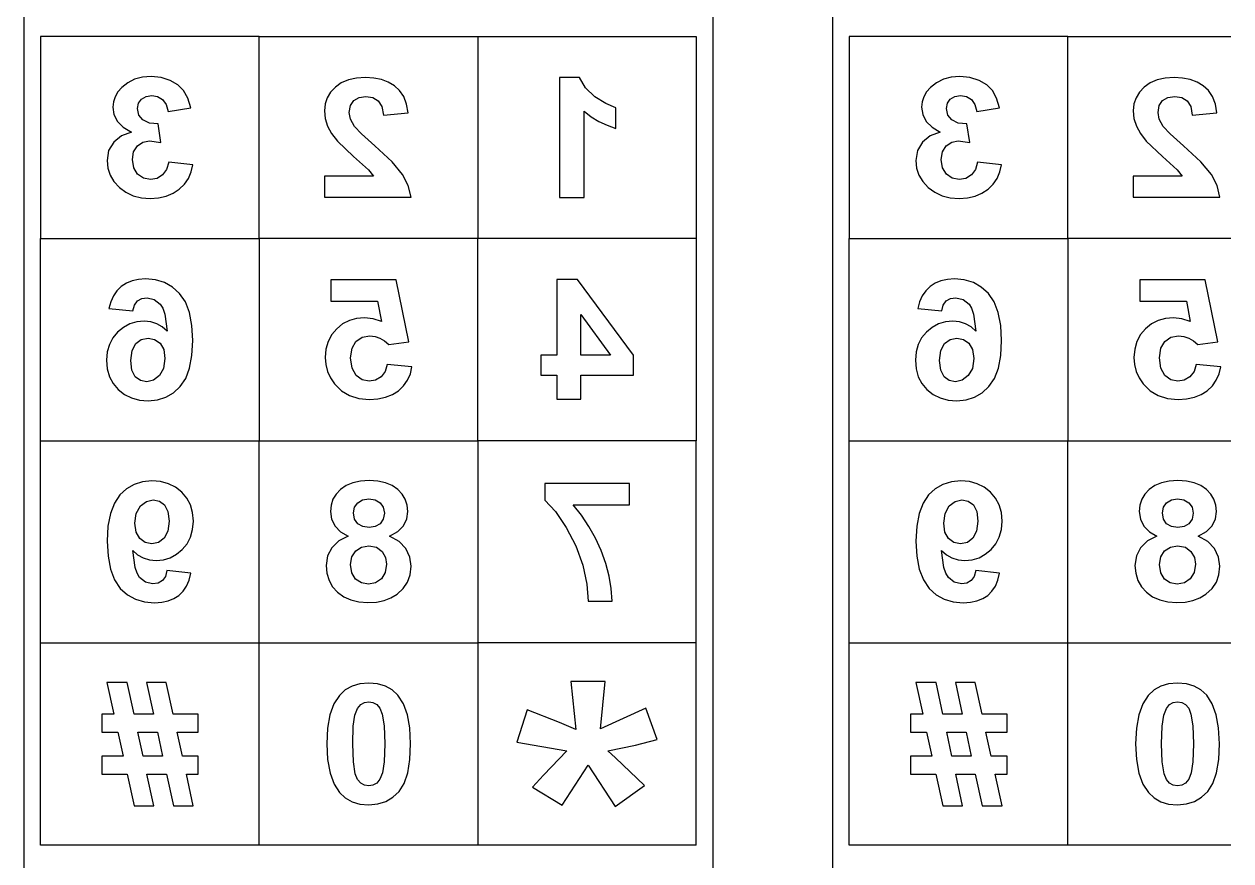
# Model space of a CAD drawing. Extents: x -193 to 229, y -92 to 157.
# Drawn here: x 103.1 to 228.5, y -14.3 to 72.6 of the extents above; entities that cross this region are included whole.
import ezdxf

# ---------------------------------------------------------------- set-up
doc = ezdxf.new("R2010")
doc.units = 0
doc.layers.get('0').update_dxf_attribs({"linetype": 'CONTINUOUS'})

msp = doc.modelspace()

# ---------------------------------------------------------------- linework, layer by layer
for p, q in [((103.15, -66.59), (103.15, 81.02)), ((174.68, 81.02), (174.68, -66.59)), ((187.17, -66.59), (187.17, 81.02)), ((104.85, 71.37), (104.85, 50.36)), ((127.56, 71.37), (104.85, 71.37)), ((127.56, 71.37), (150.27, 71.37)), ((127.56, 50.36), (127.56, 71.37)), ((150.27, 71.37), (150.27, 50.36)), ((150.27, 71.37), (172.98, 71.37)), ((172.98, 71.37), (172.98, 50.36)), ((211.58, 71.37), (188.87, 71.37)), ((188.87, 71.37), (188.87, 50.36)), ((211.58, 71.37), (228.51, 71.37)), ((211.58, 50.36), (211.58, 71.37)), ((113.92, 66.56), (113.3, 66.07)), ((114.63, 66.91), (113.92, 66.56)), ((115.44, 67.12), (114.63, 66.91)), ((116.34, 67.19), (115.44, 67.12)), ((117.39, 67.09), (116.34, 67.19)), ((118.33, 66.8), (117.39, 67.09)), ((119.13, 66.35), (118.33, 66.8)), ((136.1, 66.54), (135.48, 66.11)), ((136.83, 66.85), (136.1, 66.54)), ((137.66, 67.03), (136.83, 66.85)), ((138.6, 67.1), (137.66, 67.03)), ((139.47, 67.04), (138.6, 67.1)), ((140.26, 66.88), (139.47, 67.04)), ((140.98, 66.62), (140.26, 66.88)), ((141.62, 66.24), (140.98, 66.62)), ((160.83, 67.09), (158.75, 67.09)), ((158.75, 67.09), (158.75, 54.64)), ((161.46, 66.02), (160.83, 67.09)), ((197.94, 66.56), (197.32, 66.07)), ((198.65, 66.91), (197.94, 66.56)), ((199.46, 67.12), (198.65, 66.91)), ((200.36, 67.19), (199.46, 67.12)), ((201.41, 67.09), (200.36, 67.19)), ((202.36, 66.8), (201.41, 67.09)), ((203.15, 66.35), (202.36, 66.8)), ((220.13, 66.54), (219.51, 66.11)), ((220.85, 66.85), (220.13, 66.54)), ((221.68, 67.03), (220.85, 66.85)), ((222.62, 67.1), (221.68, 67.03)), ((223.49, 67.04), (222.62, 67.1)), ((224.28, 66.88), (223.49, 67.04)), ((225, 66.62), (224.28, 66.88)), ((225.64, 66.24), (225, 66.62)), ((112.89, 65.6), (112.6, 65.1)), ((113.3, 66.07), (112.89, 65.6)), ((115.81, 65.14), (116.41, 65.24)), ((116.41, 65.24), (117.02, 65.13)), ((119.72, 65.75), (119.13, 66.35)), ((120.16, 64.96), (119.72, 65.75)), ((134.99, 65.58), (134.63, 65)), ((135.48, 66.11), (134.99, 65.58)), ((142.16, 65.75), (141.62, 66.24)), ((142.58, 65.11), (142.16, 65.75)), ((162.45, 65.1), (161.46, 66.02)), ((196.91, 65.6), (196.62, 65.1)), ((197.32, 66.07), (196.91, 65.6)), ((199.83, 65.14), (200.43, 65.24)), ((200.43, 65.24), (201.04, 65.13)), ((203.74, 65.75), (203.15, 66.35)), ((204.18, 64.96), (203.74, 65.75)), ((219.01, 65.58), (218.66, 65)), ((219.51, 66.11), (219.01, 65.58)), ((226.18, 65.75), (225.64, 66.24)), ((226.6, 65.11), (226.18, 65.75)), ((112.42, 64.57), (112.36, 64.01)), ((112.36, 64.01), (112.48, 63.24)), ((112.6, 65.1), (112.42, 64.57)), ((114.94, 63.87), (115.04, 64.43)), ((115.04, 64.43), (115.34, 64.86)), ((115.34, 64.86), (115.81, 65.14)), ((117.02, 65.13), (117.53, 64.81)), ((117.53, 64.81), (117.91, 64.29)), ((117.91, 64.29), (118.1, 63.58)), ((118.1, 63.58), (120.47, 63.95)), ((120.47, 63.95), (120.16, 64.96)), ((134.42, 64.35), (134.35, 63.65)), ((134.63, 65), (134.42, 64.35)), ((136.93, 63.48), (137.04, 64.18)), ((137.04, 64.18), (137.39, 64.7)), ((137.39, 64.7), (137.94, 65.02)), ((137.94, 65.02), (138.66, 65.13)), ((138.66, 65.13), (139.39, 65.01)), ((139.39, 65.01), (139.94, 64.68)), ((139.94, 64.68), (140.32, 64.08)), ((140.32, 64.08), (140.49, 63.19)), ((142.88, 64.34), (142.58, 65.11)), ((143.05, 63.43), (142.88, 64.34)), ((163.58, 64.39), (162.45, 65.1)), ((164.63, 63.95), (163.58, 64.39)), ((164.63, 61.79), (164.63, 63.95)), ((196.44, 64.57), (196.38, 64.01)), ((196.38, 64.01), (196.5, 63.24)), ((196.62, 65.1), (196.44, 64.57)), ((198.96, 63.87), (199.06, 64.43)), ((199.06, 64.43), (199.36, 64.86)), ((199.36, 64.86), (199.83, 65.14)), ((201.04, 65.13), (201.56, 64.81)), ((201.56, 64.81), (201.93, 64.29)), ((201.93, 64.29), (202.12, 63.58)), ((202.12, 63.58), (204.49, 63.95)), ((204.49, 63.95), (204.18, 64.96)), ((218.44, 64.35), (218.37, 63.65)), ((218.66, 65), (218.44, 64.35)), ((220.95, 63.48), (221.07, 64.18)), ((221.07, 64.18), (221.41, 64.7)), ((221.41, 64.7), (221.96, 65.02)), ((221.96, 65.02), (222.69, 65.13)), ((222.69, 65.13), (223.41, 65.01)), ((223.41, 65.01), (223.97, 64.68)), ((223.97, 64.68), (224.34, 64.08)), ((224.34, 64.08), (224.51, 63.19)), ((226.9, 64.34), (226.6, 65.11)), ((227.07, 63.43), (226.9, 64.34)), ((112.48, 63.24), (112.84, 62.54)), ((115.07, 63.2), (114.94, 63.87)), ((115.49, 62.69), (115.07, 63.2)), ((116.16, 62.36), (115.49, 62.69)), ((134.35, 63.65), (134.43, 62.83)), ((134.43, 62.83), (134.68, 62.05)), ((137.06, 62.76), (136.93, 63.48)), ((137.46, 62.02), (137.06, 62.76)), ((140.49, 63.19), (143.05, 63.43)), ((161.32, 54.64), (161.32, 63.6)), ((161.32, 63.6), (162.05, 63.03)), ((162.05, 63.03), (162.85, 62.54)), ((196.5, 63.24), (196.87, 62.54)), ((199.1, 63.2), (198.96, 63.87)), ((199.51, 62.69), (199.1, 63.2)), ((200.18, 62.36), (199.51, 62.69)), ((218.37, 63.65), (218.45, 62.83)), ((218.45, 62.83), (218.7, 62.05)), ((221.08, 62.76), (220.95, 63.48)), ((221.48, 62.02), (221.08, 62.76)), ((224.51, 63.19), (227.07, 63.43)), ((112.84, 62.54), (113.45, 61.93)), ((113.45, 61.93), (114.29, 61.41)), ((117.08, 62.27), (116.16, 62.36)), ((117.36, 60.33), (117.08, 62.27)), ((134.68, 62.05), (135.09, 61.28)), ((138.19, 61.25), (137.46, 62.02)), ((162.85, 62.54), (163.71, 62.13)), ((163.71, 62.13), (164.63, 61.79)), ((196.87, 62.54), (197.47, 61.93)), ((197.47, 61.93), (198.31, 61.41)), ((201.1, 62.27), (200.18, 62.36)), ((201.38, 60.33), (201.1, 62.27)), ((218.7, 62.05), (219.12, 61.28)), ((222.21, 61.25), (221.48, 62.02)), ((112.45, 60.38), (111.93, 59.51)), ((113.25, 61.04), (112.45, 60.38)), ((114.29, 61.41), (113.25, 61.04)), ((114.91, 59.99), (115.49, 60.38)), ((115.49, 60.38), (116.18, 60.51)), ((116.18, 60.51), (117.36, 60.33)), ((135.09, 61.28), (135.7, 60.47)), ((135.7, 60.47), (137.38, 58.89)), ((139.59, 60), (138.19, 61.25)), ((196.47, 60.38), (195.95, 59.51)), ((197.28, 61.04), (196.47, 60.38)), ((198.31, 61.41), (197.28, 61.04)), ((198.93, 59.99), (199.51, 60.38)), ((199.51, 60.38), (200.2, 60.51)), ((200.2, 60.51), (201.38, 60.33)), ((219.12, 61.28), (219.73, 60.47)), ((219.73, 60.47), (221.41, 58.89)), ((223.61, 60), (222.21, 61.25)), ((111.93, 59.51), (111.76, 58.47)), ((114.39, 58.57), (114.52, 59.37)), ((114.52, 59.37), (114.91, 59.99)), ((141.39, 58.33), (139.59, 60)), ((195.95, 59.51), (195.78, 58.47)), ((198.41, 58.57), (198.54, 59.37)), ((198.54, 59.37), (198.93, 59.99)), ((225.41, 58.33), (223.61, 60)), ((111.76, 58.47), (111.84, 57.68)), ((111.84, 57.68), (112.08, 56.95)), ((114.53, 57.72), (114.39, 58.57)), ((114.93, 57.06), (114.53, 57.72)), ((118.17, 58.31), (117.95, 57.54)), ((120.66, 58.03), (118.17, 58.31)), ((120.5, 57.29), (120.66, 58.03)), ((137.38, 58.89), (138.92, 57.52)), ((142.47, 57.02), (141.39, 58.33)), ((195.78, 58.47), (195.86, 57.68)), ((195.86, 57.68), (196.1, 56.95)), ((198.55, 57.72), (198.41, 58.57)), ((198.96, 57.06), (198.55, 57.72)), ((202.2, 58.31), (201.98, 57.54)), ((204.68, 58.03), (202.2, 58.31)), ((204.52, 57.29), (204.68, 58.03)), ((221.41, 58.89), (222.95, 57.52)), ((226.5, 57.02), (225.41, 58.33)), ((112.08, 56.95), (112.48, 56.29)), ((115.54, 56.64), (114.93, 57.06)), ((116.27, 56.5), (115.54, 56.64)), ((116.96, 56.62), (116.27, 56.5)), ((117.53, 56.97), (116.96, 56.62)), ((117.95, 57.54), (117.53, 56.97)), ((119.81, 56.02), (120.22, 56.62)), ((120.22, 56.62), (120.5, 57.29)), ((134.35, 56.86), (134.35, 54.65)), ((139.45, 56.86), (134.35, 56.86)), ((138.92, 57.52), (139.45, 56.86)), ((143.06, 55.87), (142.47, 57.02)), ((196.1, 56.95), (196.51, 56.29)), ((199.56, 56.64), (198.96, 57.06)), ((200.29, 56.5), (199.56, 56.64)), ((200.98, 56.62), (200.29, 56.5)), ((201.56, 56.97), (200.98, 56.62)), ((201.98, 57.54), (201.56, 56.97)), ((203.83, 56.02), (204.24, 56.62)), ((204.24, 56.62), (204.52, 57.29)), ((218.37, 56.86), (218.37, 54.65)), ((223.47, 56.86), (218.37, 56.86)), ((222.95, 57.52), (223.47, 56.86)), ((227.08, 55.87), (226.5, 57.02)), ((112.48, 56.29), (113.05, 55.68)), ((113.05, 55.68), (113.73, 55.18)), ((113.73, 55.18), (114.49, 54.82)), ((118.63, 55.08), (119.27, 55.5)), ((119.27, 55.5), (119.81, 56.02)), ((143.35, 54.65), (143.06, 55.87)), ((196.51, 56.29), (197.07, 55.68)), ((197.07, 55.68), (197.75, 55.18)), ((197.75, 55.18), (198.52, 54.82)), ((202.65, 55.08), (203.29, 55.5)), ((203.29, 55.5), (203.83, 56.02)), ((227.37, 54.65), (227.08, 55.87)), ((114.49, 54.82), (115.33, 54.61)), ((115.33, 54.61), (116.25, 54.53)), ((116.25, 54.53), (117.12, 54.6)), ((117.12, 54.6), (117.92, 54.78)), ((117.92, 54.78), (118.63, 55.08)), ((134.35, 54.65), (143.35, 54.65)), ((158.75, 54.64), (161.32, 54.64)), ((198.52, 54.82), (199.36, 54.61)), ((199.36, 54.61), (200.28, 54.53)), ((200.28, 54.53), (201.15, 54.6)), ((201.15, 54.6), (201.94, 54.78)), ((201.94, 54.78), (202.65, 55.08)), ((218.37, 54.65), (227.37, 54.65)), ((104.85, 29.36), (104.85, 50.36)), ((104.85, 50.36), (127.56, 50.36)), ((127.56, 50.36), (127.56, 29.36)), ((150.27, 50.36), (127.56, 50.36)), ((172.98, 50.36), (150.27, 50.36)), ((150.27, 29.36), (150.27, 50.36)), ((172.98, 50.36), (172.98, 29.36)), ((188.87, 29.36), (188.87, 50.36)), ((188.87, 50.36), (211.58, 50.36)), ((228.51, 50.36), (211.58, 50.36)), ((211.58, 50.36), (211.58, 29.36)), ((113.24, 45.38), (112.78, 44.94)), ((113.77, 45.73), (113.24, 45.38)), ((114.37, 45.98), (113.77, 45.73)), ((115.03, 46.12), (114.37, 45.98)), ((115.76, 46.17), (115.03, 46.12)), ((116.8, 46.08), (115.76, 46.17)), ((117.74, 45.8), (116.8, 46.08)), ((118.57, 45.33), (117.74, 45.8)), ((119.3, 44.67), (118.57, 45.33)), ((141.81, 46.07), (135.02, 46.07)), ((135.02, 46.07), (135.02, 43.85)), ((143.13, 39.63), (141.81, 46.07)), ((160.65, 46.12), (158.5, 46.12)), ((158.5, 46.12), (158.5, 38.26)), ((166.46, 38.25), (160.65, 46.12)), ((197.26, 45.38), (196.81, 44.94)), ((197.79, 45.73), (197.26, 45.38)), ((198.39, 45.98), (197.79, 45.73)), ((199.06, 46.12), (198.39, 45.98)), ((199.79, 46.17), (199.06, 46.12)), ((200.82, 46.08), (199.79, 46.17)), ((201.76, 45.8), (200.82, 46.08)), ((202.59, 45.33), (201.76, 45.8)), ((203.32, 44.67), (202.59, 45.33)), ((225.84, 46.07), (219.05, 46.07)), ((219.05, 46.07), (219.05, 43.85)), ((227.15, 39.63), (225.84, 46.07)), ((112.42, 44.41), (112.15, 43.8)), ((112.78, 44.94), (112.42, 44.41)), ((114.61, 43.45), (114.92, 43.88)), ((114.92, 43.88), (115.36, 44.14)), ((115.36, 44.14), (115.92, 44.22)), ((115.92, 44.22), (116.67, 44.05)), ((116.67, 44.05), (117.29, 43.55)), ((119.9, 43.8), (119.3, 44.67)), ((196.44, 44.41), (196.17, 43.8)), ((196.81, 44.94), (196.44, 44.41)), ((198.64, 43.45), (198.95, 43.88)), ((198.95, 43.88), (199.39, 44.14)), ((199.39, 44.14), (199.94, 44.22)), ((199.94, 44.22), (200.69, 44.05)), ((200.69, 44.05), (201.32, 43.55)), ((203.92, 43.8), (203.32, 44.67)), ((112.15, 43.8), (111.96, 43.09)), ((111.96, 43.09), (114.45, 42.84)), ((114.45, 42.84), (114.61, 43.45)), ((117.29, 43.55), (117.55, 43.12)), ((117.55, 43.12), (117.75, 42.5)), ((120.32, 42.69), (119.9, 43.8)), ((120.58, 41.34), (120.32, 42.69)), ((135.02, 43.85), (139.87, 43.85)), ((139.87, 43.85), (140.27, 41.75)), ((196.17, 43.8), (195.99, 43.09)), ((195.99, 43.09), (198.47, 42.84)), ((198.47, 42.84), (198.64, 43.45)), ((201.32, 43.55), (201.57, 43.12)), ((201.57, 43.12), (201.78, 42.5)), ((204.34, 42.69), (203.92, 43.8)), ((204.6, 41.34), (204.34, 42.69)), ((219.05, 43.85), (223.89, 43.85)), ((223.89, 43.85), (224.29, 41.75)), ((114.13, 41.5), (113.47, 41.14)), ((114.84, 41.71), (114.13, 41.5)), ((115.62, 41.78), (114.84, 41.71)), ((116.3, 41.71), (115.62, 41.78)), ((116.93, 41.52), (116.3, 41.71)), ((117.49, 41.19), (116.93, 41.52)), ((117.75, 42.5), (118, 40.73)), ((136.24, 41.5), (135.62, 40.99)), ((136.94, 41.86), (136.24, 41.5)), ((137.69, 42.07), (136.94, 41.86)), ((138.51, 42.14), (137.69, 42.07)), ((139.4, 42.04), (138.51, 42.14)), ((140.27, 41.75), (139.4, 42.04)), ((160.98, 38.26), (160.98, 42.49)), ((160.98, 42.49), (164.06, 38.26)), ((198.15, 41.5), (197.49, 41.14)), ((198.87, 41.71), (198.15, 41.5)), ((199.64, 41.78), (198.87, 41.71)), ((200.32, 41.71), (199.64, 41.78)), ((200.95, 41.52), (200.32, 41.71)), ((201.52, 41.19), (200.95, 41.52)), ((201.78, 42.5), (202.03, 40.73)), ((220.27, 41.5), (219.64, 40.99)), ((220.96, 41.86), (220.27, 41.5)), ((221.72, 42.07), (220.96, 41.86)), ((222.54, 42.14), (221.72, 42.07)), ((223.42, 42.04), (222.54, 42.14)), ((224.29, 41.75), (223.42, 42.04)), ((112.86, 40.65), (112.36, 40.04)), ((113.47, 41.14), (112.86, 40.65)), ((118, 40.73), (117.49, 41.19)), ((120.66, 39.76), (120.58, 41.34)), ((135.1, 40.38), (134.73, 39.67)), ((135.62, 40.99), (135.1, 40.38)), ((138.26, 40.11), (139.06, 40.25)), ((139.06, 40.25), (139.6, 40.19)), ((139.6, 40.19), (140.11, 40.02)), ((196.89, 40.65), (196.38, 40.04)), ((197.49, 41.14), (196.89, 40.65)), ((202.03, 40.73), (201.52, 41.19)), ((204.69, 39.76), (204.6, 41.34)), ((219.12, 40.38), (218.75, 39.67)), ((219.64, 40.99), (219.12, 40.38)), ((222.28, 40.11), (223.09, 40.25)), ((223.09, 40.25), (223.62, 40.19)), ((223.62, 40.19), (224.13, 40.02)), ((112, 39.35), (111.79, 38.58)), ((112.36, 40.04), (112, 39.35)), ((114.36, 38.74), (114.74, 39.47)), ((114.74, 39.47), (115.32, 39.89)), ((115.32, 39.89), (116.02, 40.03)), ((116.02, 40.03), (116.7, 39.89)), ((116.7, 39.89), (117.27, 39.49)), ((117.27, 39.49), (117.66, 38.83)), ((120.58, 38.21), (120.66, 39.76)), ((134.5, 38.88), (134.43, 38.01)), ((134.73, 39.67), (134.5, 38.88)), ((137.07, 37.97), (137.21, 38.97)), ((137.21, 38.97), (137.62, 39.68)), ((137.62, 39.68), (138.26, 40.11)), ((140.11, 40.02), (140.59, 39.74)), ((140.59, 39.74), (141.05, 39.35)), ((141.05, 39.35), (143.13, 39.63)), ((196.03, 39.35), (195.81, 38.58)), ((196.38, 40.04), (196.03, 39.35)), ((198.38, 38.74), (198.76, 39.47)), ((198.76, 39.47), (199.34, 39.89)), ((199.34, 39.89), (200.04, 40.03)), ((200.04, 40.03), (200.73, 39.89)), ((200.73, 39.89), (201.29, 39.49)), ((201.29, 39.49), (201.68, 38.83)), ((204.6, 38.21), (204.69, 39.76)), ((218.53, 38.88), (218.45, 38.01)), ((218.75, 39.67), (218.53, 38.88)), ((221.09, 37.97), (221.23, 38.97)), ((221.23, 38.97), (221.65, 39.68)), ((221.65, 39.68), (222.28, 40.11)), ((224.13, 40.02), (224.62, 39.74)), ((224.62, 39.74), (225.07, 39.35)), ((225.07, 39.35), (227.15, 39.63)), ((111.79, 38.58), (111.72, 37.72)), ((111.72, 37.72), (111.79, 36.82)), ((114.23, 37.7), (114.36, 38.74)), ((114.35, 36.69), (114.23, 37.7)), ((117.78, 37.91), (117.64, 36.88)), ((117.66, 38.83), (117.78, 37.91)), ((120.34, 36.9), (120.58, 38.21)), ((134.43, 38.01), (134.49, 37.27)), ((137.21, 36.9), (137.07, 37.97)), ((158.5, 38.26), (156.83, 38.26)), ((156.83, 38.26), (156.83, 36.17)), ((164.06, 38.26), (160.98, 38.26)), ((166.46, 36.17), (166.46, 38.25)), ((195.81, 38.58), (195.74, 37.72)), ((195.74, 37.72), (195.81, 36.82)), ((198.25, 37.7), (198.38, 38.74)), ((198.37, 36.69), (198.25, 37.7)), ((201.81, 37.91), (201.66, 36.88)), ((201.68, 38.83), (201.81, 37.91)), ((204.36, 36.9), (204.6, 38.21)), ((218.45, 38.01), (218.51, 37.27)), ((221.23, 36.9), (221.09, 37.97)), ((111.79, 36.82), (112.02, 36.01)), ((114.7, 36.01), (114.35, 36.69)), ((117.64, 36.88), (117.21, 36.12)), ((119.93, 35.82), (120.34, 36.9)), ((134.49, 37.27), (134.67, 36.56)), ((134.67, 36.56), (134.97, 35.9)), ((137.63, 36.15), (137.21, 36.9)), ((140.66, 36.56), (140.23, 36.01)), ((140.88, 37.28), (140.66, 36.56)), ((143.44, 37.04), (140.88, 37.28)), ((143.27, 36.3), (143.44, 37.04)), ((195.81, 36.82), (196.04, 36.01)), ((198.73, 36.01), (198.37, 36.69)), ((201.66, 36.88), (201.23, 36.12)), ((203.95, 35.82), (204.36, 36.9)), ((218.51, 37.27), (218.69, 36.56)), ((218.69, 36.56), (218.99, 35.9)), ((221.65, 36.15), (221.23, 36.9)), ((224.69, 36.56), (224.25, 36.01)), ((224.9, 37.28), (224.69, 36.56)), ((227.46, 37.04), (224.9, 37.28)), ((227.29, 36.3), (227.46, 37.04)), ((112.02, 36.01), (112.39, 35.29)), ((112.39, 35.29), (112.92, 34.67)), ((115.24, 35.62), (114.7, 36.01)), ((115.89, 35.49), (115.24, 35.62)), ((116.59, 35.65), (115.89, 35.49)), ((117.21, 36.12), (116.59, 35.65)), ((119.36, 34.98), (119.93, 35.82)), ((134.97, 35.9), (135.39, 35.28)), ((135.39, 35.28), (136.11, 34.56)), ((138.25, 35.69), (137.63, 36.15)), ((138.99, 35.54), (138.25, 35.69)), ((139.65, 35.66), (138.99, 35.54)), ((140.23, 36.01), (139.65, 35.66)), ((142.57, 35.06), (142.98, 35.64)), ((142.98, 35.64), (143.27, 36.3)), ((156.83, 36.17), (158.5, 36.17)), ((158.5, 36.17), (158.5, 33.68)), ((160.98, 33.68), (160.98, 36.17)), ((160.98, 36.17), (166.46, 36.17)), ((196.04, 36.01), (196.42, 35.29)), ((196.42, 35.29), (196.94, 34.67)), ((199.26, 35.62), (198.73, 36.01)), ((199.91, 35.49), (199.26, 35.62)), ((200.61, 35.65), (199.91, 35.49)), ((201.23, 36.12), (200.61, 35.65)), ((203.38, 34.98), (203.95, 35.82)), ((218.99, 35.9), (219.41, 35.28)), ((219.41, 35.28), (220.13, 34.56)), ((222.27, 35.69), (221.65, 36.15)), ((223.01, 35.54), (222.27, 35.69)), ((223.67, 35.66), (223.01, 35.54)), ((224.25, 36.01), (223.67, 35.66)), ((226.59, 35.06), (227, 35.64)), ((227, 35.64), (227.29, 36.3)), ((112.92, 34.67), (113.57, 34.17)), ((113.57, 34.17), (114.3, 33.81)), ((116.99, 33.61), (117.87, 33.88)), ((117.87, 33.88), (118.66, 34.34)), ((118.66, 34.34), (119.36, 34.98)), ((136.11, 34.56), (136.95, 34.05)), ((136.95, 34.05), (137.92, 33.74)), ((139.9, 33.7), (140.7, 33.87)), ((140.7, 33.87), (141.41, 34.16)), ((141.41, 34.16), (142.04, 34.56)), ((142.04, 34.56), (142.57, 35.06)), ((196.94, 34.67), (197.59, 34.17)), ((197.59, 34.17), (198.32, 33.81)), ((201.01, 33.61), (201.89, 33.88)), ((201.89, 33.88), (202.68, 34.34)), ((202.68, 34.34), (203.38, 34.98)), ((220.13, 34.56), (220.97, 34.05)), ((220.97, 34.05), (221.94, 33.74)), ((223.92, 33.7), (224.72, 33.87)), ((224.72, 33.87), (225.44, 34.16)), ((225.44, 34.16), (226.06, 34.56)), ((226.06, 34.56), (226.59, 35.06)), ((114.3, 33.81), (115.12, 33.59)), ((115.12, 33.59), (116.02, 33.52)), ((116.02, 33.52), (116.99, 33.61)), ((137.92, 33.74), (139.02, 33.64)), ((139.02, 33.64), (139.9, 33.7)), ((158.5, 33.68), (160.98, 33.68)), ((198.32, 33.81), (199.14, 33.59)), ((199.14, 33.59), (200.04, 33.52)), ((200.04, 33.52), (201.01, 33.61)), ((221.94, 33.74), (223.04, 33.64)), ((223.04, 33.64), (223.92, 33.7)), ((104.85, 29.36), (127.56, 29.36)), ((104.85, 8.35), (104.85, 29.36)), ((127.56, 29.36), (150.27, 29.36)), ((127.56, 8.35), (127.56, 29.36)), ((172.98, 29.36), (150.27, 29.36)), ((150.27, 29.36), (150.27, 8.35)), ((172.98, 8.35), (172.98, 29.36)), ((188.87, 8.35), (188.87, 29.36)), ((188.87, 29.36), (211.58, 29.36)), ((211.58, 8.35), (211.58, 29.36)), ((211.58, 29.36), (228.51, 29.36)), ((115.46, 25.09), (114.58, 24.82)), ((116.43, 25.18), (115.46, 25.09)), ((117.33, 25.11), (116.43, 25.18)), ((118.14, 24.89), (117.33, 25.11)), ((138.08, 25.15), (137.29, 24.98)), ((138.98, 25.21), (138.08, 25.15)), ((139.89, 25.15), (138.98, 25.21)), ((140.69, 24.98), (139.89, 25.15)), ((199.48, 25.09), (198.6, 24.82)), ((200.45, 25.18), (199.48, 25.09)), ((201.35, 25.11), (200.45, 25.18)), ((202.16, 24.89), (201.35, 25.11)), ((222.1, 25.15), (221.31, 24.98)), ((223.01, 25.21), (222.1, 25.15)), ((223.91, 25.15), (223.01, 25.21)), ((224.71, 24.98), (223.91, 25.15)), ((113.79, 24.36), (113.09, 23.72)), ((114.58, 24.82), (113.79, 24.36)), ((118.87, 24.53), (118.14, 24.89)), ((119.52, 24.03), (118.87, 24.53)), ((120.05, 23.4), (119.52, 24.03)), ((135.56, 23.82), (135.23, 23.28)), ((136.02, 24.3), (135.56, 23.82)), ((136.6, 24.7), (136.02, 24.3)), ((137.29, 24.98), (136.6, 24.7)), ((141.38, 24.7), (140.69, 24.98)), ((141.96, 24.3), (141.38, 24.7)), ((142.41, 23.82), (141.96, 24.3)), ((142.74, 23.28), (142.41, 23.82)), ((166.04, 24.92), (157.26, 24.92)), ((157.26, 24.92), (157.26, 23.19)), ((166.04, 22.71), (166.04, 24.92)), ((197.81, 24.36), (197.11, 23.72)), ((198.6, 24.82), (197.81, 24.36)), ((202.89, 24.53), (202.16, 24.89)), ((203.54, 24.03), (202.89, 24.53)), ((204.07, 23.4), (203.54, 24.03)), ((219.58, 23.82), (219.25, 23.28)), ((220.04, 24.3), (219.58, 23.82)), ((220.62, 24.7), (220.04, 24.3)), ((221.31, 24.98), (220.62, 24.7)), ((225.4, 24.7), (224.71, 24.98)), ((225.98, 24.3), (225.4, 24.7)), ((226.44, 23.82), (225.98, 24.3)), ((226.76, 23.28), (226.44, 23.82)), ((112.52, 22.88), (112.11, 21.79)), ((113.09, 23.72), (112.52, 22.88)), ((114.8, 21.81), (115.23, 22.58)), ((115.23, 22.58), (115.85, 23.05)), ((115.85, 23.05), (116.55, 23.21)), ((116.55, 23.21), (117.2, 23.08)), ((117.2, 23.08), (117.73, 22.69)), ((117.73, 22.69), (118.09, 22.01)), ((120.42, 22.69), (120.05, 23.4)), ((120.65, 21.89), (120.42, 22.69)), ((135.03, 22.67), (134.96, 22.01)), ((135.23, 23.28), (135.03, 22.67)), ((137.48, 22.45), (137.81, 22.92)), ((137.81, 22.92), (138.31, 23.22)), ((138.31, 23.22), (138.95, 23.32)), ((138.95, 23.32), (139.62, 23.22)), ((139.62, 23.22), (140.13, 22.92)), ((140.13, 22.92), (140.46, 22.44)), ((142.94, 22.67), (142.74, 23.28)), ((143, 22.01), (142.94, 22.67)), ((157.26, 23.19), (158.35, 21.99)), ((161.06, 21.62), (160.2, 22.71)), ((160.2, 22.71), (166.04, 22.71)), ((196.54, 22.88), (196.13, 21.79)), ((197.11, 23.72), (196.54, 22.88)), ((198.82, 21.81), (199.25, 22.58)), ((199.25, 22.58), (199.87, 23.05)), ((199.87, 23.05), (200.57, 23.21)), ((200.57, 23.21), (201.23, 23.08)), ((201.23, 23.08), (201.76, 22.69)), ((201.76, 22.69), (202.11, 22.01)), ((204.45, 22.69), (204.07, 23.4)), ((204.67, 21.89), (204.45, 22.69)), ((219.05, 22.67), (218.98, 22.01)), ((219.25, 23.28), (219.05, 22.67)), ((221.51, 22.45), (221.83, 22.92)), ((221.83, 22.92), (222.33, 23.22)), ((222.33, 23.22), (222.98, 23.32)), ((222.98, 23.32), (223.64, 23.22)), ((223.64, 23.22), (224.16, 22.92)), ((224.16, 22.92), (224.49, 22.44)), ((226.96, 22.67), (226.76, 23.28)), ((227.03, 22.01), (226.96, 22.67)), ((112.11, 21.79), (111.86, 20.48)), ((114.66, 20.79), (114.8, 21.81)), ((118.09, 22.01), (118.2, 20.99)), ((120.73, 20.99), (120.65, 21.89)), ((134.96, 22.01), (135.08, 21.2)), ((137.37, 21.85), (137.48, 22.45)), ((137.48, 21.22), (137.37, 21.85)), ((140.46, 22.44), (140.57, 21.84)), ((140.57, 21.84), (140.46, 21.21)), ((142.89, 21.23), (143, 22.01)), ((158.35, 21.99), (159.47, 20.35)), ((161.83, 20.46), (161.06, 21.62)), ((196.13, 21.79), (195.88, 20.48)), ((198.68, 20.79), (198.82, 21.81)), ((202.11, 22.01), (202.23, 20.99)), ((204.75, 20.99), (204.67, 21.89)), ((218.98, 22.01), (219.11, 21.2)), ((221.4, 21.85), (221.51, 22.45)), ((221.51, 21.22), (221.4, 21.85)), ((224.49, 22.44), (224.6, 21.84)), ((224.6, 21.84), (224.49, 21.21)), ((226.91, 21.23), (227.03, 22.01)), ((111.86, 20.48), (111.78, 18.93)), ((114.79, 19.87), (114.66, 20.79)), ((118.2, 20.99), (118.08, 19.95)), ((120.44, 19.35), (120.65, 20.13)), ((120.65, 20.13), (120.73, 20.99)), ((135.08, 21.2), (135.45, 20.48)), ((135.45, 20.48), (136.03, 19.88)), ((137.81, 20.74), (137.48, 21.22)), ((138.32, 20.44), (137.81, 20.74)), ((138.98, 20.34), (138.32, 20.44)), ((139.63, 20.44), (138.98, 20.34)), ((140.14, 20.73), (139.63, 20.44)), ((140.46, 21.21), (140.14, 20.73)), ((141.96, 19.91), (142.55, 20.52)), ((142.55, 20.52), (142.89, 21.23)), ((159.47, 20.35), (160.46, 18.44)), ((162.51, 19.24), (161.83, 20.46)), ((195.88, 20.48), (195.8, 18.93)), ((198.81, 19.87), (198.68, 20.79)), ((202.23, 20.99), (202.1, 19.95)), ((204.46, 19.35), (204.68, 20.13)), ((204.68, 20.13), (204.75, 20.99)), ((219.11, 21.2), (219.47, 20.48)), ((219.47, 20.48), (220.05, 19.88)), ((221.84, 20.74), (221.51, 21.22)), ((222.35, 20.44), (221.84, 20.74)), ((223.01, 20.34), (222.35, 20.44)), ((223.66, 20.44), (223.01, 20.34)), ((224.16, 20.73), (223.66, 20.44)), ((224.49, 21.21), (224.16, 20.73)), ((225.99, 19.91), (226.57, 20.52)), ((226.57, 20.52), (226.91, 21.23)), ((111.78, 18.93), (111.87, 17.35)), ((115.17, 19.2), (114.79, 19.87)), ((115.73, 18.8), (115.17, 19.2)), ((117.69, 19.23), (117.12, 18.8)), ((118.08, 19.95), (117.69, 19.23)), ((120.08, 18.66), (120.44, 19.35)), ((135.83, 18.94), (135.11, 18.24)), ((136.81, 19.45), (135.83, 18.94)), ((136.03, 19.88), (136.81, 19.45)), ((141.1, 19.45), (141.96, 19.91)), ((142.11, 18.9), (141.1, 19.45)), ((142.8, 18.15), (142.11, 18.9)), ((163.09, 17.94), (162.51, 19.24)), ((195.8, 18.93), (195.89, 17.35)), ((199.19, 19.2), (198.81, 19.87)), ((199.75, 18.8), (199.19, 19.2)), ((201.72, 19.23), (201.14, 18.8)), ((202.1, 19.95), (201.72, 19.23)), ((204.1, 18.66), (204.46, 19.35)), ((219.85, 18.94), (219.13, 18.24)), ((220.83, 19.45), (219.85, 18.94)), ((220.05, 19.88), (220.83, 19.45)), ((225.13, 19.45), (225.99, 19.91)), ((226.13, 18.9), (225.13, 19.45)), ((226.82, 18.15), (226.13, 18.9)), ((114.69, 16.2), (114.43, 17.96)), ((114.43, 17.96), (114.94, 17.51)), ((116.41, 18.66), (115.73, 18.8)), ((117.12, 18.8), (116.41, 18.66)), ((118.32, 17.2), (118.98, 17.56)), ((118.98, 17.56), (119.58, 18.05)), ((119.58, 18.05), (120.08, 18.66)), ((135.11, 18.24), (134.68, 17.39)), ((137.2, 17.29), (137.6, 17.91)), ((137.6, 17.91), (138.2, 18.3)), ((138.2, 18.3), (138.95, 18.44)), ((138.95, 18.44), (139.77, 18.29)), ((139.77, 18.29), (140.35, 17.84)), ((140.35, 17.84), (140.69, 17.21)), ((143.21, 17.27), (142.8, 18.15)), ((160.46, 18.44), (161.18, 16.42)), ((163.57, 16.61), (163.09, 17.94)), ((198.71, 16.2), (198.45, 17.96)), ((198.45, 17.96), (198.97, 17.51)), ((200.44, 18.66), (199.75, 18.8)), ((201.14, 18.8), (200.44, 18.66)), ((202.35, 17.2), (203, 17.56)), ((203, 17.56), (203.6, 18.05)), ((203.6, 18.05), (204.1, 18.66)), ((219.13, 18.24), (218.7, 17.39)), ((221.23, 17.29), (221.63, 17.91)), ((221.63, 17.91), (222.23, 18.3)), ((222.23, 18.3), (222.97, 18.44)), ((222.97, 18.44), (223.79, 18.29)), ((223.79, 18.29), (224.37, 17.84)), ((224.37, 17.84), (224.72, 17.21)), ((227.23, 17.27), (226.82, 18.15)), ((111.87, 17.35), (112.12, 16)), ((114.94, 17.51), (115.52, 17.18)), ((115.52, 17.18), (116.16, 16.99)), ((116.16, 16.99), (116.85, 16.92)), ((116.85, 16.92), (117.62, 16.99)), ((117.62, 16.99), (118.32, 17.2)), ((134.68, 17.39), (134.53, 16.41)), ((134.53, 16.41), (134.61, 15.59)), ((137.07, 16.51), (137.2, 17.29)), ((137.2, 15.63), (137.07, 16.51)), ((140.81, 16.53), (140.67, 15.66)), ((140.69, 17.21), (140.81, 16.53)), ((143.34, 16.31), (143.21, 17.27)), ((143.25, 15.44), (143.34, 16.31)), ((161.18, 16.42), (161.62, 14.45)), ((163.92, 15.29), (163.57, 16.61)), ((195.89, 17.35), (196.14, 16)), ((198.97, 17.51), (199.54, 17.18)), ((199.54, 17.18), (200.18, 16.99)), ((200.18, 16.99), (200.87, 16.92)), ((200.87, 16.92), (201.64, 16.99)), ((201.64, 16.99), (202.35, 17.2)), ((218.7, 17.39), (218.55, 16.41)), ((218.55, 16.41), (218.63, 15.59)), ((221.1, 16.51), (221.23, 17.29)), ((221.23, 15.63), (221.1, 16.51)), ((224.83, 16.53), (224.7, 15.66)), ((224.72, 17.21), (224.83, 16.53)), ((227.36, 16.31), (227.23, 17.27)), ((227.27, 15.44), (227.36, 16.31)), ((112.12, 16), (112.55, 14.89)), ((114.89, 15.58), (114.69, 16.2)), ((115.14, 15.16), (114.89, 15.58)), ((115.76, 14.65), (115.14, 15.16)), ((117.82, 15.25), (117.51, 14.82)), ((117.99, 15.86), (117.82, 15.25)), ((120.47, 15.6), (117.99, 15.86)), ((120.29, 14.88), (120.47, 15.6)), ((134.61, 15.59), (134.83, 14.85)), ((137.59, 14.98), (137.2, 15.63)), ((140.67, 15.66), (140.27, 15)), ((142.98, 14.67), (143.25, 15.44)), ((164.14, 13.99), (163.92, 15.29)), ((196.14, 16), (196.57, 14.89)), ((198.91, 15.58), (198.71, 16.2)), ((199.17, 15.16), (198.91, 15.58)), ((199.78, 14.65), (199.17, 15.16)), ((201.84, 15.25), (201.53, 14.82)), ((202.01, 15.86), (201.84, 15.25)), ((204.49, 15.6), (202.01, 15.86)), ((204.31, 14.88), (204.49, 15.6)), ((218.63, 15.59), (218.85, 14.85)), ((221.62, 14.98), (221.23, 15.63)), ((224.7, 15.66), (224.29, 15)), ((227.01, 14.67), (227.27, 15.44)), ((112.55, 14.89), (113.14, 14.02)), ((113.14, 14.02), (113.87, 13.36)), ((116.5, 14.48), (115.76, 14.65)), ((117.06, 14.56), (116.5, 14.48)), ((117.51, 14.82), (117.06, 14.56)), ((119.67, 13.73), (120.02, 14.26)), ((120.02, 14.26), (120.29, 14.88)), ((134.83, 14.85), (135.2, 14.19)), ((135.2, 14.19), (135.72, 13.62)), ((138.18, 14.59), (137.59, 14.98)), ((138.91, 14.45), (138.18, 14.59)), ((139.66, 14.59), (138.91, 14.45)), ((140.27, 15), (139.66, 14.59)), ((141.91, 13.43), (142.53, 14)), ((142.53, 14), (142.98, 14.67)), ((161.62, 14.45), (161.76, 12.69)), ((164.24, 12.69), (164.14, 13.99)), ((196.57, 14.89), (197.16, 14.02)), ((197.16, 14.02), (197.9, 13.36)), ((200.52, 14.48), (199.78, 14.65)), ((201.09, 14.56), (200.52, 14.48)), ((201.53, 14.82), (201.09, 14.56)), ((203.69, 13.73), (204.05, 14.26)), ((204.05, 14.26), (204.31, 14.88)), ((218.85, 14.85), (219.22, 14.19)), ((219.22, 14.19), (219.74, 13.62)), ((222.21, 14.59), (221.62, 14.98)), ((222.93, 14.45), (222.21, 14.59)), ((223.68, 14.59), (222.93, 14.45)), ((224.29, 15), (223.68, 14.59)), ((225.93, 13.43), (226.56, 14)), ((226.56, 14), (227.01, 14.67)), ((113.87, 13.36), (114.71, 12.89)), ((114.71, 12.89), (115.65, 12.61)), ((115.65, 12.61), (116.69, 12.52)), ((116.69, 12.52), (117.44, 12.57)), ((117.44, 12.57), (118.11, 12.71)), ((118.11, 12.71), (118.71, 12.95)), ((118.71, 12.95), (119.23, 13.29)), ((119.23, 13.29), (119.67, 13.73)), ((135.72, 13.62), (136.36, 13.15)), ((136.36, 13.15), (137.09, 12.81)), ((137.09, 12.81), (137.93, 12.61)), ((137.93, 12.61), (138.86, 12.54)), ((138.86, 12.54), (139.74, 12.6)), ((139.74, 12.6), (140.54, 12.77)), ((140.54, 12.77), (141.26, 13.04)), ((141.26, 13.04), (141.91, 13.43)), ((161.76, 12.69), (164.24, 12.69)), ((197.9, 13.36), (198.73, 12.89)), ((198.73, 12.89), (199.67, 12.61)), ((199.67, 12.61), (200.71, 12.52)), ((200.71, 12.52), (201.46, 12.57)), ((201.46, 12.57), (202.13, 12.71)), ((202.13, 12.71), (202.73, 12.95)), ((202.73, 12.95), (203.25, 13.29)), ((203.25, 13.29), (203.69, 13.73)), ((219.74, 13.62), (220.38, 13.15)), ((220.38, 13.15), (221.12, 12.81)), ((221.12, 12.81), (221.95, 12.61)), ((221.95, 12.61), (222.89, 12.54)), ((222.89, 12.54), (223.76, 12.6)), ((223.76, 12.6), (224.56, 12.77)), ((224.56, 12.77), (225.28, 13.04)), ((225.28, 13.04), (225.93, 13.43)), ((104.85, 8.35), (127.56, 8.35)), ((104.85, -12.65), (104.85, 8.35)), ((127.56, 8.35), (150.27, 8.35)), ((127.56, -12.65), (127.56, 8.35)), ((172.98, 8.35), (150.27, 8.35)), ((150.27, 8.35), (150.27, -12.65)), ((172.98, -12.65), (172.98, 8.35)), ((188.87, 8.35), (211.58, 8.35)), ((188.87, -12.65), (188.87, 8.35)), ((211.58, 8.35), (228.51, 8.35)), ((211.58, -12.65), (211.58, 8.35)), ((113.86, 4.24), (111.74, 4.24)), ((111.74, 4.24), (112.48, 0.94)), ((114.57, 0.94), (113.86, 4.24)), ((117.91, 4.24), (115.87, 4.24)), ((115.87, 4.24), (116.59, 0.94)), ((118.64, 0.94), (117.91, 4.24)), ((137.21, 3.86), (136.51, 3.46)), ((138.03, 4.1), (137.21, 3.86)), ((138.95, 4.18), (138.03, 4.1)), ((139.87, 4.11), (138.95, 4.18)), ((140.68, 3.87), (139.87, 4.11)), ((141.38, 3.47), (140.68, 3.87)), ((163.51, 4.35), (159.94, 4.35)), ((159.94, 4.35), (160.48, -0.63)), ((163.03, -0.59), (163.51, 4.35)), ((197.89, 4.24), (195.77, 4.24)), ((195.77, 4.24), (196.5, 0.94)), ((198.59, 0.94), (197.89, 4.24)), ((201.94, 4.24), (199.89, 4.24)), ((199.89, 4.24), (200.61, 0.94)), ((202.66, 0.94), (201.94, 4.24)), ((221.24, 3.86), (220.53, 3.46)), ((222.05, 4.1), (221.24, 3.86)), ((222.97, 4.18), (222.05, 4.1)), ((223.89, 4.11), (222.97, 4.18)), ((224.7, 3.87), (223.89, 4.11)), ((225.41, 3.47), (224.7, 3.87)), ((135.91, 2.9), (135.33, 2.01)), ((136.51, 3.46), (135.91, 2.9)), ((141.98, 2.92), (141.38, 3.47)), ((142.56, 2.03), (141.98, 2.92)), ((219.93, 2.9), (219.36, 2.01)), ((220.53, 3.46), (219.93, 2.9)), ((226, 2.92), (225.41, 3.47)), ((226.58, 2.03), (226, 2.92)), ((135.33, 2.01), (134.92, 0.88)), ((137.52, 0.85), (137.79, 1.53)), ((137.79, 1.53), (138.12, 1.94)), ((138.12, 1.94), (138.51, 2.15)), ((138.51, 2.15), (138.95, 2.22)), ((138.95, 2.22), (139.39, 2.15)), ((139.39, 2.15), (139.78, 1.94)), ((139.78, 1.94), (140.1, 1.56)), ((140.1, 1.56), (140.35, 0.96)), ((142.97, 0.89), (142.56, 2.03)), ((155.42, 1.4), (154.35, -1.97)), ((158.75, 0.09), (155.42, 1.4)), ((167.73, 1.58), (163.03, -0.59)), ((168.92, -1.69), (167.73, 1.58)), ((219.36, 2.01), (218.95, 0.88)), ((221.55, 0.85), (221.81, 1.53)), ((221.81, 1.53), (222.14, 1.94)), ((222.14, 1.94), (222.53, 2.15)), ((222.53, 2.15), (222.97, 2.22)), ((222.97, 2.22), (223.41, 2.15)), ((223.41, 2.15), (223.8, 1.94)), ((223.8, 1.94), (224.13, 1.56)), ((224.13, 1.56), (224.37, 0.96)), ((226.99, 0.89), (226.58, 2.03)), ((112.48, 0.94), (111.21, 0.94)), ((111.21, 0.94), (111.21, -0.93)), ((116.59, 0.94), (114.57, 0.94)), ((121.24, 0.94), (118.64, 0.94)), ((121.24, -0.93), (121.24, 0.94)), ((134.92, 0.88), (134.68, -0.51)), ((137.34, -0.31), (137.52, 0.85)), ((140.35, 0.96), (140.55, -0.28)), ((143.22, -0.49), (142.97, 0.89)), ((160.48, -0.63), (158.75, 0.09)), ((196.5, 0.94), (195.24, 0.94)), ((195.24, 0.94), (195.24, -0.93)), ((200.61, 0.94), (198.59, 0.94)), ((205.26, 0.94), (202.66, 0.94)), ((205.26, -0.93), (205.26, 0.94)), ((218.95, 0.88), (218.7, -0.51)), ((221.37, -0.31), (221.55, 0.85)), ((224.37, 0.96), (224.57, -0.28)), ((227.24, -0.49), (226.99, 0.89)), ((111.21, -0.93), (112.89, -0.93)), ((112.89, -0.93), (113.44, -3.42)), ((115.5, -3.42), (114.97, -0.93)), ((114.97, -0.93), (116.99, -0.93)), ((116.99, -0.93), (117.53, -3.42)), ((119.59, -3.42), (119.05, -0.93)), ((119.05, -0.93), (121.24, -0.93)), ((134.68, -0.51), (134.6, -2.15)), ((137.28, -2.15), (137.34, -0.31)), ((140.55, -0.28), (140.61, -2.15)), ((143.3, -2.12), (143.22, -0.49)), ((195.24, -0.93), (196.91, -0.93)), ((196.91, -0.93), (197.46, -3.42)), ((199.52, -3.42), (198.99, -0.93)), ((198.99, -0.93), (201.01, -0.93)), ((201.01, -0.93), (201.55, -3.42)), ((203.62, -3.42), (203.07, -0.93)), ((203.07, -0.93), (205.26, -0.93)), ((218.7, -0.51), (218.62, -2.15)), ((221.31, -2.15), (221.37, -0.31)), ((224.57, -0.28), (224.63, -2.15)), ((227.32, -2.12), (227.24, -0.49)), ((134.6, -2.15), (134.68, -3.78)), ((137.35, -4.01), (137.28, -2.15)), ((140.61, -2.15), (140.55, -3.99)), ((143.22, -3.77), (143.3, -2.12)), ((154.35, -1.97), (159.52, -2.88)), ((163.8, -2.88), (166.67, -2.27)), ((166.67, -2.27), (168.92, -1.69)), ((218.62, -2.15), (218.7, -3.78)), ((221.37, -4.01), (221.31, -2.15)), ((224.63, -2.15), (224.57, -3.99)), ((227.25, -3.77), (227.32, -2.12)), ((113.44, -3.42), (111.21, -3.42)), ((111.21, -3.42), (111.21, -5.28)), ((117.53, -3.42), (115.5, -3.42)), ((121.24, -3.42), (119.59, -3.42)), ((121.24, -5.28), (121.24, -3.42)), ((159.52, -2.88), (157.1, -5.39)), ((164.58, -3.59), (163.8, -2.88)), ((167.59, -6.47), (164.58, -3.59)), ((197.46, -3.42), (195.24, -3.42)), ((195.24, -3.42), (195.24, -5.28)), ((201.55, -3.42), (199.52, -3.42)), ((205.26, -3.42), (203.62, -3.42)), ((205.26, -5.28), (205.26, -3.42)), ((134.68, -3.78), (134.93, -5.17)), ((137.55, -5.24), (137.35, -4.01)), ((140.55, -3.99), (140.37, -5.14)), ((143, -5.14), (143.22, -3.77)), ((159.03, -8.51), (161.75, -4.37)), ((161.75, -4.37), (164.56, -8.64)), ((218.7, -3.78), (218.95, -5.17)), ((221.57, -5.24), (221.37, -4.01)), ((224.57, -3.99), (224.4, -5.14)), ((227.02, -5.14), (227.25, -3.77)), ((111.21, -5.28), (113.85, -5.28)), ((113.85, -5.28), (114.57, -8.58)), ((116.61, -8.58), (115.9, -5.28)), ((115.9, -5.28), (117.93, -5.28)), ((117.93, -5.28), (118.65, -8.58)), ((120, -5.28), (121.24, -5.28)), ((120.72, -8.58), (120, -5.28)), ((134.93, -5.17), (135.34, -6.31)), ((137.79, -5.84), (137.55, -5.24)), ((138.12, -6.23), (137.79, -5.84)), ((138.51, -6.43), (138.12, -6.23)), ((139.78, -6.23), (139.39, -6.43)), ((140.11, -5.82), (139.78, -6.23)), ((140.37, -5.14), (140.11, -5.82)), ((142.1, -7.08), (142.62, -6.25)), ((142.62, -6.25), (143, -5.14)), ((157.1, -5.39), (155.96, -6.63)), ((195.24, -5.28), (197.87, -5.28)), ((197.87, -5.28), (198.59, -8.58)), ((200.63, -8.58), (199.93, -5.28)), ((199.93, -5.28), (201.95, -5.28)), ((201.95, -5.28), (202.68, -8.58)), ((204.02, -5.28), (205.26, -5.28)), ((204.74, -8.58), (204.02, -5.28)), ((218.95, -5.17), (219.36, -6.31)), ((221.81, -5.84), (221.57, -5.24)), ((222.14, -6.23), (221.81, -5.84)), ((222.53, -6.43), (222.14, -6.23)), ((223.8, -6.23), (223.41, -6.43)), ((224.13, -5.82), (223.8, -6.23)), ((224.4, -5.14), (224.13, -5.82)), ((226.12, -7.08), (226.65, -6.25)), ((226.65, -6.25), (227.02, -5.14)), ((135.34, -6.31), (135.91, -7.2)), ((135.91, -7.2), (136.51, -7.76)), ((138.95, -6.5), (138.51, -6.43)), ((139.39, -6.43), (138.95, -6.5)), ((141.45, -7.69), (142.1, -7.08)), ((155.96, -6.63), (159.03, -8.51)), ((164.56, -8.64), (167.59, -6.47)), ((219.36, -6.31), (219.94, -7.2)), ((219.94, -7.2), (220.53, -7.76)), ((222.97, -6.5), (222.53, -6.43)), ((223.41, -6.43), (222.97, -6.5)), ((225.48, -7.69), (226.12, -7.08)), ((114.57, -8.58), (116.61, -8.58)), ((118.65, -8.58), (120.72, -8.58)), ((136.51, -7.76), (137.22, -8.15)), ((137.22, -8.15), (138.03, -8.39)), ((138.03, -8.39), (138.95, -8.47)), ((138.95, -8.47), (139.88, -8.38)), ((139.88, -8.38), (140.71, -8.12)), ((140.71, -8.12), (141.45, -7.69)), ((198.59, -8.58), (200.63, -8.58)), ((202.68, -8.58), (204.74, -8.58)), ((220.53, -7.76), (221.24, -8.15)), ((221.24, -8.15), (222.05, -8.39)), ((222.05, -8.39), (222.97, -8.47)), ((222.97, -8.47), (223.9, -8.38)), ((223.9, -8.38), (224.74, -8.12)), ((224.74, -8.12), (225.48, -7.69)), ((127.56, -12.65), (104.85, -12.65)), ((150.27, -12.65), (127.56, -12.65)), ((172.98, -12.65), (150.27, -12.65)), ((211.58, -12.65), (188.87, -12.65)), ((228.51, -12.65), (211.58, -12.65))]:
    msp.add_line(p, q)

doc.saveas('drawing.dxf')
